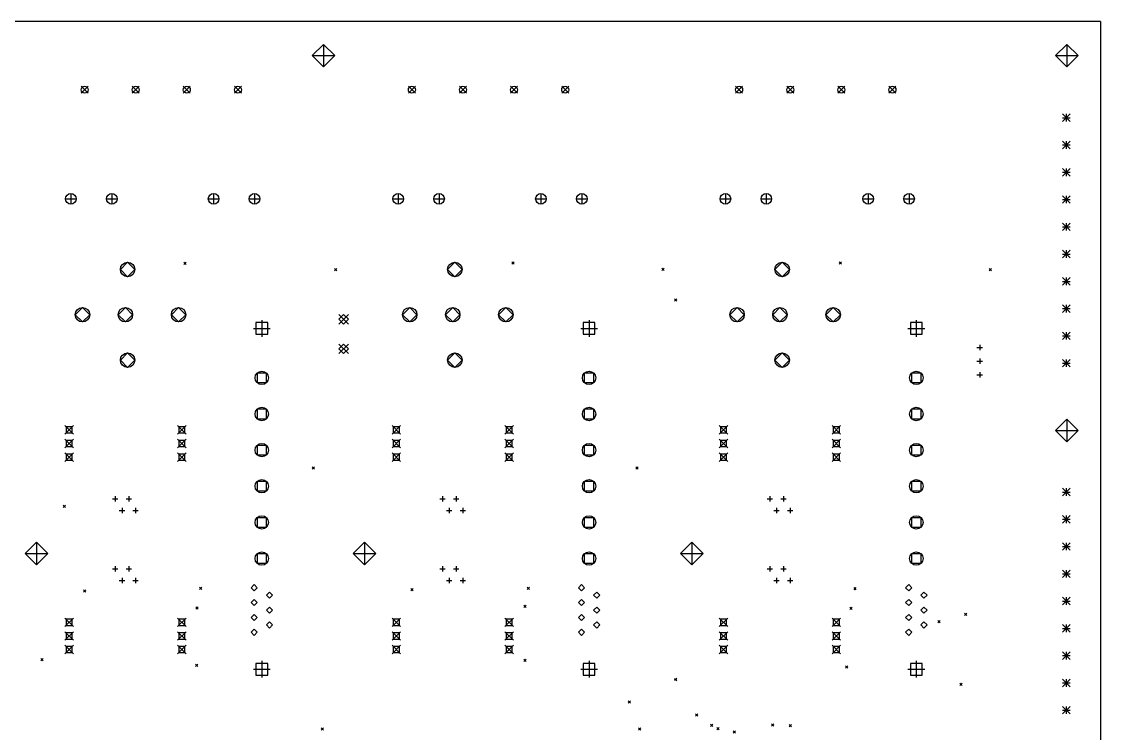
# Model space of a CAD drawing. Extents: x 3 to 18.8, y -15 to -2.7.
# Drawn here: x 10.94 to 18.85, y -7.92 to -2.7 of the extents above; entities that cross this region are included whole.
import ezdxf

# ---------------------------------------------------------------- set-up
doc = ezdxf.new("R2010")
doc.units = 0
doc.header["$MEASUREMENT"] = 0
doc.layers.add('BLACK', color=7, linetype='CONTINUOUS')

msp = doc.modelspace()

# ---------------------------------------------------------------- linework, layer by layer
at = {"layer": 'BLACK', "linetype": 'CONTINUOUS'}
for p, q in [((18.85, -2.7), (3.1, -2.7)), ((18.85, -2.7), (18.85, -13.2)), ((13.153, -2.867), (13.07, -2.95)), ((13.153, -2.867), (13.153, -3.033)), ((13.236, -2.95), (13.153, -2.867)), ((18.603, -2.867), (18.52, -2.95)), ((18.603, -2.867), (18.603, -3.033)), ((18.686, -2.95), (18.603, -2.867)), ((13.07, -2.95), (13.236, -2.95)), ((13.07, -2.95), (13.153, -3.033)), ((13.153, -3.033), (13.236, -2.95)), ((18.52, -2.95), (18.686, -2.95)), ((18.52, -2.95), (18.603, -3.033)), ((18.603, -3.033), (18.686, -2.95)), ((11.375, -3.1744), (11.4262, -3.2256)), ((11.4262, -3.1744), (11.375, -3.2256)), ((11.7498, -3.1744), (11.801, -3.2256)), ((11.801, -3.1744), (11.7498, -3.2256)), ((12.1246, -3.1744), (12.1758, -3.2256)), ((12.1758, -3.1744), (12.1246, -3.2256)), ((12.4994, -3.1744), (12.5506, -3.2256)), ((12.5506, -3.1744), (12.4994, -3.2256)), ((13.775, -3.1744), (13.8262, -3.2256)), ((13.8262, -3.1744), (13.775, -3.2256)), ((14.1498, -3.1744), (14.201, -3.2256)), ((14.201, -3.1744), (14.1498, -3.2256)), ((14.5246, -3.1744), (14.5758, -3.2256)), ((14.5758, -3.1744), (14.5246, -3.2256)), ((14.8994, -3.1744), (14.9506, -3.2256)), ((14.9506, -3.1744), (14.8994, -3.2256)), ((16.175, -3.1744), (16.2262, -3.2256)), ((16.2262, -3.1744), (16.175, -3.2256)), ((16.5498, -3.1744), (16.601, -3.2256)), ((16.601, -3.1744), (16.5498, -3.2256)), ((16.9246, -3.1744), (16.9758, -3.2256)), ((16.9758, -3.1744), (16.9246, -3.2256)), ((17.2994, -3.1744), (17.3506, -3.2256)), ((17.3506, -3.1744), (17.2994, -3.2256)), ((18.5724, -3.3775), (18.6276, -3.4326)), ((18.6276, -3.3775), (18.5724, -3.4326)), ((18.6, -3.3775), (18.6, -3.4326)), ((18.5724, -3.4051), (18.6276, -3.4051)), ((18.5724, -3.5775), (18.6276, -3.6326)), ((18.6276, -3.5775), (18.5724, -3.6326)), ((18.5724, -3.6051), (18.6276, -3.6051)), ((18.6, -3.5775), (18.6, -3.6326)), ((18.5724, -3.7775), (18.6276, -3.8326)), ((18.6276, -3.7775), (18.5724, -3.8326)), ((18.6, -3.7775), (18.6, -3.8326)), ((18.5724, -3.8051), (18.6276, -3.8051)), ((11.261, -4), (11.339, -4)), ((11.261, -4), (11.339, -4)), ((11.3, -3.961), (11.3, -4.039)), ((11.3, -3.961), (11.3, -4.039)), ((11.561, -4), (11.639, -4)), ((11.6, -3.961), (11.6, -4.039)), ((12.3079, -4), (12.3858, -4)), ((12.3469, -3.961), (12.3469, -4.039)), ((12.6079, -4), (12.6858, -4)), ((12.6469, -3.961), (12.6469, -4.039)), ((13.661, -4), (13.739, -4)), ((13.661, -4), (13.739, -4)), ((13.7, -3.961), (13.7, -4.039)), ((13.7, -3.961), (13.7, -4.039)), ((13.961, -4), (14.039, -4)), ((14, -3.961), (14, -4.039)), ((14.7079, -4), (14.7858, -4)), ((14.7469, -3.961), (14.7469, -4.039)), ((15.0079, -4), (15.0858, -4)), ((15.0469, -3.961), (15.0469, -4.039)), ((16.061, -4), (16.139, -4)), ((16.061, -4), (16.139, -4)), ((16.1, -3.961), (16.1, -4.039)), ((16.1, -3.961), (16.1, -4.039)), ((16.361, -4), (16.439, -4)), ((16.4, -3.961), (16.4, -4.039)), ((17.1079, -4), (17.1858, -4)), ((17.1469, -3.961), (17.1469, -4.039)), ((17.4079, -4), (17.4858, -4)), ((17.4469, -3.961), (17.4469, -4.039)), ((18.5724, -3.9775), (18.6276, -4.0326)), ((18.6276, -3.9775), (18.5724, -4.0326)), ((18.5724, -4.0051), (18.6276, -4.0051)), ((18.6, -3.9775), (18.6, -4.0326)), ((18.5724, -4.1775), (18.6276, -4.2326)), ((18.6276, -4.1775), (18.5724, -4.2326)), ((18.6, -4.1775), (18.6, -4.2326)), ((18.5724, -4.2051), (18.6276, -4.2051)), ((18.5724, -4.3775), (18.6276, -4.4326)), ((18.6276, -4.3775), (18.5724, -4.4326)), ((18.5724, -4.4051), (18.6276, -4.4051)), ((18.6, -4.3775), (18.6, -4.4326)), ((11.716, -4.4649), (11.6629, -4.518)), ((11.7691, -4.518), (11.716, -4.4649)), ((12.1285, -4.4635), (12.1455, -4.4805)), ((12.1455, -4.4635), (12.1285, -4.4805)), ((14.116, -4.4649), (14.0629, -4.518)), ((14.1691, -4.518), (14.116, -4.4649)), ((14.5345, -4.4615), (14.5515, -4.4785)), ((14.5515, -4.4615), (14.5345, -4.4785)), ((15.6344, -4.5095), (15.6514, -4.5265)), ((15.6514, -4.5095), (15.6344, -4.5265)), ((16.516, -4.4649), (16.4629, -4.518)), ((16.5691, -4.518), (16.516, -4.4649)), ((16.9345, -4.4615), (16.9515, -4.4785)), ((16.9515, -4.4615), (16.9345, -4.4785)), ((11.6629, -4.518), (11.716, -4.5711)), ((11.716, -4.5711), (11.7691, -4.518)), ((13.2344, -4.5114), (13.2514, -4.5284)), ((13.2514, -4.5114), (13.2344, -4.5284)), ((14.0629, -4.518), (14.116, -4.5711)), ((14.116, -4.5711), (14.1691, -4.518)), ((16.4629, -4.518), (16.516, -4.5711)), ((16.516, -4.5711), (16.5691, -4.518)), ((18.0344, -4.5114), (18.0514, -4.5284)), ((18.0514, -4.5114), (18.0344, -4.5284)), ((18.5724, -4.5775), (18.6276, -4.6326)), ((18.6276, -4.5775), (18.5724, -4.6326)), ((18.6, -4.5775), (18.6, -4.6326)), ((18.5724, -4.6051), (18.6276, -4.6051)), ((15.7255, -4.7345), (15.7425, -4.7515)), ((15.7425, -4.7345), (15.7255, -4.7515)), ((11.385, -4.7969), (11.3319, -4.85)), ((11.4381, -4.85), (11.385, -4.7969)), ((11.7, -4.7969), (11.6469, -4.85)), ((11.7531, -4.85), (11.7, -4.7969)), ((12.09, -4.7969), (12.0369, -4.85)), ((12.1431, -4.85), (12.09, -4.7969)), ((13.785, -4.7969), (13.7319, -4.85)), ((13.8381, -4.85), (13.785, -4.7969)), ((14.1, -4.7969), (14.0469, -4.85)), ((14.1531, -4.85), (14.1, -4.7969)), ((14.49, -4.7969), (14.4369, -4.85)), ((14.5431, -4.85), (14.49, -4.7969)), ((16.185, -4.7969), (16.1319, -4.85)), ((16.2381, -4.85), (16.185, -4.7969)), ((16.5, -4.7969), (16.4469, -4.85)), ((16.5531, -4.85), (16.5, -4.7969)), ((16.89, -4.7969), (16.8369, -4.85)), ((16.9431, -4.85), (16.89, -4.7969)), ((18.5724, -4.7775), (18.6276, -4.8326)), ((18.6276, -4.7775), (18.5724, -4.8326)), ((18.5724, -4.8051), (18.6276, -4.8051)), ((18.6, -4.7775), (18.6, -4.8326)), ((11.3319, -4.85), (11.385, -4.9031)), ((11.385, -4.9031), (11.4381, -4.85)), ((11.6469, -4.85), (11.7, -4.9031)), ((11.7, -4.9031), (11.7531, -4.85)), ((12.0369, -4.85), (12.09, -4.9031)), ((12.09, -4.9031), (12.1431, -4.85)), ((12.7, -4.8886), (12.7, -5.0114)), ((13.2646, -4.848), (13.3354, -4.9189)), ((13.3354, -4.848), (13.2646, -4.9189)), ((13.3, -4.848), (13.2646, -4.8835)), ((13.2646, -4.8835), (13.3, -4.9189)), ((13.3354, -4.8835), (13.3, -4.848)), ((13.3, -4.9189), (13.3354, -4.8835)), ((13.7319, -4.85), (13.785, -4.9031)), ((13.785, -4.9031), (13.8381, -4.85)), ((14.0469, -4.85), (14.1, -4.9031)), ((14.1, -4.9031), (14.1531, -4.85)), ((14.4369, -4.85), (14.49, -4.9031)), ((14.49, -4.9031), (14.5431, -4.85)), ((15.1, -4.8886), (15.1, -5.0114)), ((16.1319, -4.85), (16.185, -4.9031)), ((16.185, -4.9031), (16.2381, -4.85)), ((16.4469, -4.85), (16.5, -4.9031)), ((16.5, -4.9031), (16.5531, -4.85)), ((16.8369, -4.85), (16.89, -4.9031)), ((16.89, -4.9031), (16.9431, -4.85)), ((17.5, -4.8886), (17.5, -5.0114)), ((12.6386, -4.95), (12.7614, -4.95)), ((12.7434, -4.9066), (12.6566, -4.9066)), ((12.6566, -4.9066), (12.6566, -4.9934)), ((12.7434, -4.9934), (12.7434, -4.9066)), ((15.0386, -4.95), (15.1614, -4.95)), ((15.1434, -4.9066), (15.0566, -4.9066)), ((15.0566, -4.9066), (15.0566, -4.9934)), ((15.1434, -4.9934), (15.1434, -4.9066)), ((17.4386, -4.95), (17.5614, -4.95)), ((17.5434, -4.9066), (17.4566, -4.9066)), ((17.4566, -4.9066), (17.4566, -4.9934)), ((17.5434, -4.9934), (17.5434, -4.9066)), ((18.5724, -4.9775), (18.6276, -5.0326)), ((18.6276, -4.9775), (18.5724, -5.0326)), ((18.6, -4.9775), (18.6, -5.0326)), ((12.6566, -4.9934), (12.7434, -4.9934)), ((15.0566, -4.9934), (15.1434, -4.9934)), ((17.4566, -4.9934), (17.5434, -4.9934)), ((18.5724, -5.0051), (18.6276, -5.0051)), ((11.716, -5.1299), (11.6629, -5.183)), ((11.7691, -5.183), (11.716, -5.1299)), ((13.2646, -5.0646), (13.3354, -5.1354)), ((13.3354, -5.0646), (13.2646, -5.1354)), ((13.3, -5.0646), (13.2646, -5.1)), ((13.2646, -5.1), (13.3, -5.1354)), ((13.3354, -5.1), (13.3, -5.0646)), ((13.3, -5.1354), (13.3354, -5.1)), ((14.116, -5.1299), (14.0629, -5.183)), ((14.1691, -5.183), (14.116, -5.1299)), ((16.516, -5.1299), (16.4629, -5.183)), ((16.5691, -5.183), (16.516, -5.1299)), ((17.9448, -5.0909), (17.9842, -5.0909)), ((17.9645, -5.0712), (17.9645, -5.1106)), ((11.6629, -5.183), (11.716, -5.2361)), ((11.716, -5.2361), (11.7691, -5.183)), ((14.0629, -5.183), (14.116, -5.2361)), ((14.116, -5.2361), (14.1691, -5.183)), ((16.4629, -5.183), (16.516, -5.2361)), ((16.516, -5.2361), (16.5691, -5.183)), ((17.9448, -5.1909), (17.9842, -5.1909)), ((17.9645, -5.1712), (17.9645, -5.2106)), ((18.5724, -5.1775), (18.6276, -5.2326)), ((18.6276, -5.1775), (18.5724, -5.2326)), ((18.5724, -5.2051), (18.6276, -5.2051)), ((18.6, -5.1775), (18.6, -5.2326)), ((12.7347, -5.2783), (12.6653, -5.2783)), ((12.6653, -5.2783), (12.6653, -5.3477)), ((12.7347, -5.3477), (12.7347, -5.2783)), ((15.1347, -5.2783), (15.0653, -5.2783)), ((15.0653, -5.2783), (15.0653, -5.3477)), ((15.1347, -5.3477), (15.1347, -5.2783)), ((17.5347, -5.2783), (17.4653, -5.2783)), ((17.4653, -5.2783), (17.4653, -5.3477)), ((17.5347, -5.3477), (17.5347, -5.2783)), ((17.9448, -5.2909), (17.9842, -5.2909)), ((17.9645, -5.2712), (17.9645, -5.3106)), ((12.6653, -5.3477), (12.7347, -5.3477)), ((15.0653, -5.3477), (15.1347, -5.3477)), ((17.4653, -5.3477), (17.5347, -5.3477)), ((12.7347, -5.5433), (12.6653, -5.5433)), ((12.6653, -5.5433), (12.6653, -5.6126)), ((12.6653, -5.6126), (12.7347, -5.6126)), ((12.7347, -5.6126), (12.7347, -5.5433)), ((15.1347, -5.5433), (15.0653, -5.5433)), ((15.0653, -5.5433), (15.0653, -5.6126)), ((15.0653, -5.6126), (15.1347, -5.6126)), ((15.1347, -5.6126), (15.1347, -5.5433)), ((17.5347, -5.5433), (17.4653, -5.5433)), ((17.4653, -5.5433), (17.4653, -5.6126)), ((17.4653, -5.6126), (17.5347, -5.6126)), ((17.5347, -5.6126), (17.5347, -5.5433)), ((18.603, -5.617), (18.52, -5.7)), ((18.603, -5.617), (18.603, -5.783)), ((18.686, -5.7), (18.603, -5.617)), ((11.2551, -5.6626), (11.3181, -5.7256)), ((11.3181, -5.6626), (11.2551, -5.7256)), ((11.3089, -5.6718), (11.2643, -5.6718)), ((11.2643, -5.6718), (11.2643, -5.7164)), ((11.3089, -5.7164), (11.3089, -5.6718)), ((12.0819, -5.6626), (12.1449, -5.7256)), ((12.1449, -5.6626), (12.0819, -5.7256)), ((12.1357, -5.6718), (12.0911, -5.6718)), ((12.0911, -5.6718), (12.0911, -5.7164)), ((12.1357, -5.7164), (12.1357, -5.6718)), ((13.6551, -5.6626), (13.7181, -5.7256)), ((13.7181, -5.6626), (13.6551, -5.7256)), ((13.7089, -5.6718), (13.6643, -5.6718)), ((13.6643, -5.6718), (13.6643, -5.7164)), ((13.7089, -5.7164), (13.7089, -5.6718)), ((14.4819, -5.6626), (14.5449, -5.7256)), ((14.5449, -5.6626), (14.4819, -5.7256)), ((14.5357, -5.6718), (14.4911, -5.6718)), ((14.4911, -5.6718), (14.4911, -5.7164)), ((14.5357, -5.7164), (14.5357, -5.6718)), ((16.0551, -5.6626), (16.1181, -5.7256)), ((16.1181, -5.6626), (16.0551, -5.7256)), ((16.1089, -5.6718), (16.0643, -5.6718)), ((16.0643, -5.6718), (16.0643, -5.7164)), ((16.1089, -5.7164), (16.1089, -5.6718)), ((16.8819, -5.6626), (16.9449, -5.7256)), ((16.9449, -5.6626), (16.8819, -5.7256)), ((16.9357, -5.6718), (16.8911, -5.6718)), ((16.8911, -5.6718), (16.8911, -5.7164)), ((16.9357, -5.7164), (16.9357, -5.6718)), ((11.2551, -5.7626), (11.3181, -5.8256)), ((11.3181, -5.7626), (11.2551, -5.8256)), ((11.2643, -5.7164), (11.3089, -5.7164)), ((11.3089, -5.7718), (11.2643, -5.7718)), ((11.2643, -5.7718), (11.2643, -5.8164)), ((11.3089, -5.8164), (11.3089, -5.7718)), ((12.0819, -5.7626), (12.1449, -5.8256)), ((12.1449, -5.7626), (12.0819, -5.8256)), ((12.0911, -5.7164), (12.1357, -5.7164)), ((12.1357, -5.7718), (12.0911, -5.7718)), ((12.0911, -5.7718), (12.0911, -5.8164)), ((12.1357, -5.8164), (12.1357, -5.7718)), ((13.6551, -5.7626), (13.7181, -5.8256)), ((13.7181, -5.7626), (13.6551, -5.8256)), ((13.6643, -5.7164), (13.7089, -5.7164)), ((13.7089, -5.7718), (13.6643, -5.7718)), ((13.6643, -5.7718), (13.6643, -5.8164)), ((13.7089, -5.8164), (13.7089, -5.7718)), ((14.4819, -5.7626), (14.5449, -5.8256)), ((14.5449, -5.7626), (14.4819, -5.8256)), ((14.4911, -5.7164), (14.5357, -5.7164)), ((14.5357, -5.7718), (14.4911, -5.7718)), ((14.4911, -5.7718), (14.4911, -5.8164)), ((14.5357, -5.8164), (14.5357, -5.7718)), ((16.0551, -5.7626), (16.1181, -5.8256)), ((16.1181, -5.7626), (16.0551, -5.8256)), ((16.0643, -5.7164), (16.1089, -5.7164)), ((16.1089, -5.7718), (16.0643, -5.7718)), ((16.0643, -5.7718), (16.0643, -5.8164)), ((16.1089, -5.8164), (16.1089, -5.7718)), ((16.8819, -5.7626), (16.9449, -5.8256)), ((16.9449, -5.7626), (16.8819, -5.8256)), ((16.8911, -5.7164), (16.9357, -5.7164)), ((16.9357, -5.7718), (16.8911, -5.7718)), ((16.8911, -5.7718), (16.8911, -5.8164)), ((16.9357, -5.8164), (16.9357, -5.7718)), ((18.52, -5.7), (18.686, -5.7)), ((18.52, -5.7), (18.603, -5.783)), ((18.603, -5.783), (18.686, -5.7)), ((11.2643, -5.8164), (11.3089, -5.8164)), ((12.0911, -5.8164), (12.1357, -5.8164)), ((12.7347, -5.8083), (12.6653, -5.8083)), ((12.6653, -5.8083), (12.6653, -5.8776)), ((12.7347, -5.8776), (12.7347, -5.8083)), ((13.6643, -5.8164), (13.7089, -5.8164)), ((14.4911, -5.8164), (14.5357, -5.8164)), ((15.1347, -5.8083), (15.0653, -5.8083)), ((15.0653, -5.8083), (15.0653, -5.8776)), ((15.1347, -5.8776), (15.1347, -5.8083)), ((16.0643, -5.8164), (16.1089, -5.8164)), ((16.8911, -5.8164), (16.9357, -5.8164)), ((17.5347, -5.8083), (17.4653, -5.8083)), ((17.4653, -5.8083), (17.4653, -5.8776)), ((17.5347, -5.8776), (17.5347, -5.8083)), ((11.2551, -5.8626), (11.3181, -5.9256)), ((11.3181, -5.8626), (11.2551, -5.9256)), ((11.3089, -5.8718), (11.2643, -5.8718)), ((11.2643, -5.8718), (11.2643, -5.9164)), ((11.2643, -5.9164), (11.3089, -5.9164)), ((11.3089, -5.9164), (11.3089, -5.8718)), ((12.0819, -5.8626), (12.1449, -5.9256)), ((12.1449, -5.8626), (12.0819, -5.9256)), ((12.1357, -5.8718), (12.0911, -5.8718)), ((12.0911, -5.8718), (12.0911, -5.9164)), ((12.0911, -5.9164), (12.1357, -5.9164)), ((12.1357, -5.9164), (12.1357, -5.8718)), ((12.6653, -5.8776), (12.7347, -5.8776)), ((13.6551, -5.8626), (13.7181, -5.9256)), ((13.7181, -5.8626), (13.6551, -5.9256)), ((13.7089, -5.8718), (13.6643, -5.8718)), ((13.6643, -5.8718), (13.6643, -5.9164)), ((13.6643, -5.9164), (13.7089, -5.9164)), ((13.7089, -5.9164), (13.7089, -5.8718)), ((14.4819, -5.8626), (14.5449, -5.9256)), ((14.5449, -5.8626), (14.4819, -5.9256)), ((14.5357, -5.8718), (14.4911, -5.8718)), ((14.4911, -5.8718), (14.4911, -5.9164)), ((14.4911, -5.9164), (14.5357, -5.9164)), ((14.5357, -5.9164), (14.5357, -5.8718)), ((15.0653, -5.8776), (15.1347, -5.8776)), ((16.0551, -5.8626), (16.1181, -5.9256)), ((16.1181, -5.8626), (16.0551, -5.9256)), ((16.1089, -5.8718), (16.0643, -5.8718)), ((16.0643, -5.8718), (16.0643, -5.9164)), ((16.0643, -5.9164), (16.1089, -5.9164)), ((16.1089, -5.9164), (16.1089, -5.8718)), ((16.8819, -5.8626), (16.9449, -5.9256)), ((16.9449, -5.8626), (16.8819, -5.9256)), ((16.9357, -5.8718), (16.8911, -5.8718)), ((16.8911, -5.8718), (16.8911, -5.9164)), ((16.8911, -5.9164), (16.9357, -5.9164)), ((16.9357, -5.9164), (16.9357, -5.8718)), ((17.4653, -5.8776), (17.5347, -5.8776)), ((13.0685, -5.9655), (13.0855, -5.9825)), ((13.0855, -5.9655), (13.0685, -5.9825)), ((15.4425, -5.9645), (15.4595, -5.9815)), ((15.4595, -5.9645), (15.4425, -5.9815)), ((12.7347, -6.0732), (12.6653, -6.0732)), ((12.6653, -6.0732), (12.6653, -6.1425)), ((12.7347, -6.1425), (12.7347, -6.0732)), ((15.1347, -6.0732), (15.0653, -6.0732)), ((15.0653, -6.0732), (15.0653, -6.1425)), ((15.1347, -6.1425), (15.1347, -6.0732)), ((17.5347, -6.0732), (17.4653, -6.0732)), ((17.4653, -6.0732), (17.4653, -6.1425)), ((17.5347, -6.1425), (17.5347, -6.0732)), ((12.6653, -6.1425), (12.7347, -6.1425)), ((15.0653, -6.1425), (15.1347, -6.1425)), ((17.4653, -6.1425), (17.5347, -6.1425)), ((18.5724, -6.1224), (18.6276, -6.1776)), ((18.6276, -6.1224), (18.5724, -6.1776)), ((18.5724, -6.15), (18.6276, -6.15)), ((18.6, -6.1224), (18.6, -6.1776)), ((11.2445, -6.2465), (11.2615, -6.2635)), ((11.2615, -6.2465), (11.2445, -6.2635)), ((11.6053, -6.2), (11.6447, -6.2)), ((11.625, -6.1803), (11.625, -6.2197)), ((11.7053, -6.2), (11.7447, -6.2)), ((11.725, -6.1803), (11.725, -6.2197)), ((14.0053, -6.2), (14.0447, -6.2)), ((14.025, -6.1803), (14.025, -6.2197)), ((14.1053, -6.2), (14.1447, -6.2)), ((14.125, -6.1803), (14.125, -6.2197)), ((16.4053, -6.2), (16.4447, -6.2)), ((16.425, -6.1803), (16.425, -6.2197)), ((16.5053, -6.2), (16.5447, -6.2)), ((16.525, -6.1803), (16.525, -6.2197)), ((11.6553, -6.2866), (11.6947, -6.2866)), ((11.675, -6.2669), (11.675, -6.3063)), ((11.7553, -6.2866), (11.7947, -6.2866)), ((11.775, -6.2669), (11.775, -6.3063)), ((14.0553, -6.2866), (14.0947, -6.2866)), ((14.075, -6.2669), (14.075, -6.3063)), ((14.1553, -6.2866), (14.1947, -6.2866)), ((14.175, -6.2669), (14.175, -6.3063)), ((16.4553, -6.2866), (16.4947, -6.2866)), ((16.475, -6.2669), (16.475, -6.3063)), ((16.5553, -6.2866), (16.5947, -6.2866)), ((16.575, -6.2669), (16.575, -6.3063)), ((18.5724, -6.3224), (18.6276, -6.3776)), ((18.6276, -6.3224), (18.5724, -6.3776)), ((18.6, -6.3224), (18.6, -6.3776)), ((12.7347, -6.3382), (12.6653, -6.3382)), ((12.6653, -6.3382), (12.6653, -6.4075)), ((12.6653, -6.4075), (12.7347, -6.4075)), ((12.7347, -6.4075), (12.7347, -6.3382)), ((15.1347, -6.3382), (15.0653, -6.3382)), ((15.0653, -6.3382), (15.0653, -6.4075)), ((15.0653, -6.4075), (15.1347, -6.4075)), ((15.1347, -6.4075), (15.1347, -6.3382)), ((17.5347, -6.3382), (17.4653, -6.3382)), ((17.4653, -6.3382), (17.4653, -6.4075)), ((17.4653, -6.4075), (17.5347, -6.4075)), ((17.5347, -6.4075), (17.5347, -6.3382)), ((18.5724, -6.35), (18.6276, -6.35)), ((11.048, -6.517), (10.965, -6.6)), ((11.048, -6.517), (11.048, -6.683)), ((11.131, -6.6), (11.048, -6.517)), ((13.453, -6.517), (13.37, -6.6)), ((13.453, -6.517), (13.453, -6.683)), ((13.536, -6.6), (13.453, -6.517)), ((15.853, -6.517), (15.77, -6.6)), ((15.853, -6.517), (15.853, -6.683)), ((15.936, -6.6), (15.853, -6.517)), ((18.5724, -6.5224), (18.6276, -6.5776)), ((18.6276, -6.5224), (18.5724, -6.5776)), ((18.5724, -6.55), (18.6276, -6.55)), ((18.6, -6.5224), (18.6, -6.5776)), ((10.965, -6.6), (11.131, -6.6)), ((10.965, -6.6), (11.048, -6.683)), ((11.048, -6.683), (11.131, -6.6)), ((12.7347, -6.6031), (12.6653, -6.6031)), ((12.6653, -6.6031), (12.6653, -6.6725)), ((12.7347, -6.6725), (12.7347, -6.6031)), ((13.37, -6.6), (13.536, -6.6)), ((13.37, -6.6), (13.453, -6.683)), ((13.453, -6.683), (13.536, -6.6)), ((15.1347, -6.6031), (15.0653, -6.6031)), ((15.0653, -6.6031), (15.0653, -6.6725)), ((15.1347, -6.6725), (15.1347, -6.6031)), ((15.77, -6.6), (15.936, -6.6)), ((15.77, -6.6), (15.853, -6.683)), ((15.853, -6.683), (15.936, -6.6)), ((17.5347, -6.6031), (17.4653, -6.6031)), ((17.4653, -6.6031), (17.4653, -6.6725)), ((17.5347, -6.6725), (17.5347, -6.6031)), ((11.6053, -6.7134), (11.6447, -6.7134)), ((11.625, -6.6937), (11.625, -6.7331)), ((11.7053, -6.7134), (11.7447, -6.7134)), ((11.725, -6.6937), (11.725, -6.7331)), ((12.6653, -6.6725), (12.7347, -6.6725)), ((14.0053, -6.7134), (14.0447, -6.7134)), ((14.025, -6.6937), (14.025, -6.7331)), ((14.1053, -6.7134), (14.1447, -6.7134)), ((14.125, -6.6937), (14.125, -6.7331)), ((15.0653, -6.6725), (15.1347, -6.6725)), ((16.4053, -6.7134), (16.4447, -6.7134)), ((16.425, -6.6937), (16.425, -6.7331)), ((16.5053, -6.7134), (16.5447, -6.7134)), ((16.525, -6.6937), (16.525, -6.7331)), ((17.4653, -6.6725), (17.5347, -6.6725)), ((18.5724, -6.7224), (18.6276, -6.7776)), ((18.6276, -6.7224), (18.5724, -6.7776)), ((18.6, -6.7224), (18.6, -6.7776)), ((11.6553, -6.8), (11.6947, -6.8)), ((11.675, -6.7803), (11.675, -6.8197)), ((11.7553, -6.8), (11.7947, -6.8)), ((11.775, -6.7803), (11.775, -6.8197)), ((14.0553, -6.8), (14.0947, -6.8)), ((14.075, -6.7803), (14.075, -6.8197)), ((14.1553, -6.8), (14.1947, -6.8)), ((14.175, -6.7803), (14.175, -6.8197)), ((16.4553, -6.8), (16.4947, -6.8)), ((16.475, -6.7803), (16.475, -6.8197)), ((16.5553, -6.8), (16.5947, -6.8)), ((16.575, -6.7803), (16.575, -6.8197)), ((18.5724, -6.75), (18.6276, -6.75)), ((11.3935, -6.8675), (11.4105, -6.8845)), ((11.4105, -6.8675), (11.3935, -6.8845)), ((12.2425, -6.8485), (12.2595, -6.8655)), ((12.2595, -6.8485), (12.2425, -6.8655)), ((12.6441, -6.8295), (12.6217, -6.852)), ((12.6217, -6.852), (12.6441, -6.8744)), ((12.6665, -6.852), (12.6441, -6.8295)), ((12.6441, -6.8744), (12.6665, -6.852)), ((13.7925, -6.8585), (13.8095, -6.8755)), ((13.8095, -6.8585), (13.7925, -6.8755)), ((14.647, -6.849), (14.664, -6.866)), ((14.664, -6.849), (14.647, -6.866)), ((15.0441, -6.8295), (15.0217, -6.852)), ((15.0217, -6.852), (15.0441, -6.8744)), ((15.0665, -6.852), (15.0441, -6.8295)), ((15.0441, -6.8744), (15.0665, -6.852)), ((17.0405, -6.8515), (17.0575, -6.8685)), ((17.0575, -6.8515), (17.0405, -6.8685)), ((17.4441, -6.8295), (17.4217, -6.852)), ((17.4217, -6.852), (17.4441, -6.8744)), ((17.4665, -6.852), (17.4441, -6.8295)), ((17.4441, -6.8744), (17.4665, -6.852)), ((12.6441, -6.9386), (12.6217, -6.961)), ((12.6217, -6.961), (12.6441, -6.9835)), ((12.6665, -6.961), (12.6441, -6.9386)), ((12.6441, -6.9835), (12.6665, -6.961)), ((12.7559, -6.8846), (12.7335, -6.9071)), ((12.7335, -6.9071), (12.7559, -6.9295)), ((12.7783, -6.9071), (12.7559, -6.8846)), ((12.7559, -6.9295), (12.7783, -6.9071)), ((15.0441, -6.9386), (15.0217, -6.961)), ((15.0217, -6.961), (15.0441, -6.9835)), ((15.0665, -6.961), (15.0441, -6.9386)), ((15.0441, -6.9835), (15.0665, -6.961)), ((15.1559, -6.8846), (15.1335, -6.9071)), ((15.1335, -6.9071), (15.1559, -6.9295)), ((15.1783, -6.9071), (15.1559, -6.8846)), ((15.1559, -6.9295), (15.1783, -6.9071)), ((17.4441, -6.9386), (17.4217, -6.961)), ((17.4217, -6.961), (17.4441, -6.9835)), ((17.4665, -6.961), (17.4441, -6.9386)), ((17.4441, -6.9835), (17.4665, -6.961)), ((17.5559, -6.8846), (17.5335, -6.9071)), ((17.5335, -6.9071), (17.5559, -6.9295)), ((17.5783, -6.9071), (17.5559, -6.8846)), ((17.5559, -6.9295), (17.5783, -6.9071)), ((18.5724, -6.9224), (18.6276, -6.9776)), ((18.6276, -6.9224), (18.5724, -6.9776)), ((18.5724, -6.95), (18.6276, -6.95)), ((18.6, -6.9224), (18.6, -6.9776)), ((12.2175, -6.9915), (12.2345, -7.0085)), ((12.2345, -6.9915), (12.2175, -7.0085)), ((12.7559, -6.9937), (12.7335, -7.0161)), ((12.7335, -7.0161), (12.7559, -7.0386)), ((12.7783, -7.0161), (12.7559, -6.9937)), ((12.7559, -7.0386), (12.7783, -7.0161)), ((14.6215, -6.9805), (14.6385, -6.9975)), ((14.6385, -6.9805), (14.6215, -6.9975)), ((15.1559, -6.9937), (15.1335, -7.0161)), ((15.1335, -7.0161), (15.1559, -7.0386)), ((15.1783, -7.0161), (15.1559, -6.9937)), ((15.1559, -7.0386), (15.1783, -7.0161)), ((17.0125, -6.9945), (17.0295, -7.0115)), ((17.0295, -6.9945), (17.0125, -7.0115)), ((17.5559, -6.9937), (17.5335, -7.0161)), ((17.5335, -7.0161), (17.5559, -7.0386)), ((17.5783, -7.0161), (17.5559, -6.9937)), ((17.5559, -7.0386), (17.5783, -7.0161)), ((17.8533, -7.038), (17.8703, -7.055)), ((17.8703, -7.038), (17.8533, -7.055)), ((11.2551, -7.0744), (11.3181, -7.1374)), ((11.3181, -7.0744), (11.2551, -7.1374)), ((11.3089, -7.0836), (11.2643, -7.0836)), ((11.2643, -7.0836), (11.2643, -7.1282)), ((11.3089, -7.1282), (11.3089, -7.0836)), ((12.0819, -7.0744), (12.1449, -7.1374)), ((12.1449, -7.0744), (12.0819, -7.1374)), ((12.1357, -7.0836), (12.0911, -7.0836)), ((12.0911, -7.0836), (12.0911, -7.1282)), ((12.1357, -7.1282), (12.1357, -7.0836)), ((12.6441, -7.0476), (12.6217, -7.0701)), ((12.6217, -7.0701), (12.6441, -7.0925)), ((12.6665, -7.0701), (12.6441, -7.0476)), ((12.6441, -7.0925), (12.6665, -7.0701)), ((12.7559, -7.1028), (12.7335, -7.1252)), ((12.7783, -7.1252), (12.7559, -7.1028)), ((13.6551, -7.0744), (13.7181, -7.1374)), ((13.7181, -7.0744), (13.6551, -7.1374)), ((13.7089, -7.0836), (13.6643, -7.0836)), ((13.6643, -7.0836), (13.6643, -7.1282)), ((13.7089, -7.1282), (13.7089, -7.0836)), ((14.4819, -7.0744), (14.5449, -7.1374)), ((14.5449, -7.0744), (14.4819, -7.1374)), ((14.5357, -7.0836), (14.4911, -7.0836)), ((14.4911, -7.0836), (14.4911, -7.1282)), ((14.5357, -7.1282), (14.5357, -7.0836)), ((15.0441, -7.0476), (15.0217, -7.0701)), ((15.0217, -7.0701), (15.0441, -7.0925)), ((15.0665, -7.0701), (15.0441, -7.0476)), ((15.0441, -7.0925), (15.0665, -7.0701)), ((15.1559, -7.1028), (15.1335, -7.1252)), ((15.1783, -7.1252), (15.1559, -7.1028)), ((16.0551, -7.0744), (16.1181, -7.1374)), ((16.1181, -7.0744), (16.0551, -7.1374)), ((16.1089, -7.0836), (16.0643, -7.0836)), ((16.0643, -7.0836), (16.0643, -7.1282)), ((16.1089, -7.1282), (16.1089, -7.0836)), ((16.8819, -7.0744), (16.9449, -7.1374)), ((16.9449, -7.0744), (16.8819, -7.1374)), ((16.9357, -7.0836), (16.8911, -7.0836)), ((16.8911, -7.0836), (16.8911, -7.1282)), ((16.9357, -7.1282), (16.9357, -7.0836)), ((17.4441, -7.0476), (17.4217, -7.0701)), ((17.4217, -7.0701), (17.4441, -7.0925)), ((17.4665, -7.0701), (17.4441, -7.0476)), ((17.4441, -7.0925), (17.4665, -7.0701)), ((17.5559, -7.1028), (17.5335, -7.1252)), ((17.5783, -7.1252), (17.5559, -7.1028)), ((17.6575, -7.0925), (17.6745, -7.1095)), ((17.6745, -7.0925), (17.6575, -7.1095)), ((11.2551, -7.1744), (11.3181, -7.2374)), ((11.3181, -7.1744), (11.2551, -7.2374)), ((11.2643, -7.1282), (11.3089, -7.1282)), ((11.3089, -7.1836), (11.2643, -7.1836)), ((11.2643, -7.1836), (11.2643, -7.2282)), ((11.3089, -7.2282), (11.3089, -7.1836)), ((12.0819, -7.1744), (12.1449, -7.2374)), ((12.1449, -7.1744), (12.0819, -7.2374)), ((12.0911, -7.1282), (12.1357, -7.1282)), ((12.1357, -7.1836), (12.0911, -7.1836)), ((12.0911, -7.1836), (12.0911, -7.2282)), ((12.1357, -7.2282), (12.1357, -7.1836)), ((12.6441, -7.1567), (12.6217, -7.1791)), ((12.6217, -7.1791), (12.6441, -7.2016)), ((12.6665, -7.1791), (12.6441, -7.1567)), ((12.6441, -7.2016), (12.6665, -7.1791)), ((12.7335, -7.1252), (12.7559, -7.1476)), ((12.7559, -7.1476), (12.7783, -7.1252)), ((13.6551, -7.1744), (13.7181, -7.2374)), ((13.7181, -7.1744), (13.6551, -7.2374)), ((13.6643, -7.1282), (13.7089, -7.1282)), ((13.7089, -7.1836), (13.6643, -7.1836)), ((13.6643, -7.1836), (13.6643, -7.2282)), ((13.7089, -7.2282), (13.7089, -7.1836)), ((14.4819, -7.1744), (14.5449, -7.2374)), ((14.5449, -7.1744), (14.4819, -7.2374)), ((14.4911, -7.1282), (14.5357, -7.1282)), ((14.5357, -7.1836), (14.4911, -7.1836)), ((14.4911, -7.1836), (14.4911, -7.2282)), ((14.5357, -7.2282), (14.5357, -7.1836)), ((15.0441, -7.1567), (15.0217, -7.1791)), ((15.0217, -7.1791), (15.0441, -7.2016)), ((15.0665, -7.1791), (15.0441, -7.1567)), ((15.0441, -7.2016), (15.0665, -7.1791)), ((15.1335, -7.1252), (15.1559, -7.1476)), ((15.1559, -7.1476), (15.1783, -7.1252)), ((16.0551, -7.1744), (16.1181, -7.2374)), ((16.1181, -7.1744), (16.0551, -7.2374)), ((16.0643, -7.1282), (16.1089, -7.1282)), ((16.1089, -7.1836), (16.0643, -7.1836)), ((16.0643, -7.1836), (16.0643, -7.2282)), ((16.1089, -7.2282), (16.1089, -7.1836)), ((16.8819, -7.1744), (16.9449, -7.2374)), ((16.9449, -7.1744), (16.8819, -7.2374)), ((16.8911, -7.1282), (16.9357, -7.1282)), ((16.9357, -7.1836), (16.8911, -7.1836)), ((16.8911, -7.1836), (16.8911, -7.2282)), ((16.9357, -7.2282), (16.9357, -7.1836)), ((17.4441, -7.1567), (17.4217, -7.1791)), ((17.4217, -7.1791), (17.4441, -7.2016)), ((17.4665, -7.1791), (17.4441, -7.1567)), ((17.4441, -7.2016), (17.4665, -7.1791)), ((17.5335, -7.1252), (17.5559, -7.1476)), ((17.5559, -7.1476), (17.5783, -7.1252)), ((18.5724, -7.1224), (18.6276, -7.1776)), ((18.6276, -7.1224), (18.5724, -7.1776)), ((18.5724, -7.15), (18.6276, -7.15)), ((18.6, -7.1224), (18.6, -7.1776)), ((11.2551, -7.2744), (11.3181, -7.3374)), ((11.3181, -7.2744), (11.2551, -7.3374)), ((11.2643, -7.2282), (11.3089, -7.2282)), ((12.0819, -7.2744), (12.1449, -7.3374)), ((12.1449, -7.2744), (12.0819, -7.3374)), ((12.0911, -7.2282), (12.1357, -7.2282)), ((13.6551, -7.2744), (13.7181, -7.3374)), ((13.7181, -7.2744), (13.6551, -7.3374)), ((13.6643, -7.2282), (13.7089, -7.2282)), ((14.4819, -7.2744), (14.5449, -7.3374)), ((14.5449, -7.2744), (14.4819, -7.3374)), ((14.4911, -7.2282), (14.5357, -7.2282)), ((16.0551, -7.2744), (16.1181, -7.3374)), ((16.1181, -7.2744), (16.0551, -7.3374)), ((16.0643, -7.2282), (16.1089, -7.2282)), ((16.8819, -7.2744), (16.9449, -7.3374)), ((16.9449, -7.2744), (16.8819, -7.3374)), ((16.8911, -7.2282), (16.9357, -7.2282)), ((11.3089, -7.2836), (11.2643, -7.2836)), ((11.2643, -7.2836), (11.2643, -7.3282)), ((11.2643, -7.3282), (11.3089, -7.3282)), ((11.3089, -7.3282), (11.3089, -7.2836)), ((12.1357, -7.2836), (12.0911, -7.2836)), ((12.0911, -7.2836), (12.0911, -7.3282)), ((12.0911, -7.3282), (12.1357, -7.3282)), ((12.1357, -7.3282), (12.1357, -7.2836)), ((13.7089, -7.2836), (13.6643, -7.2836)), ((13.6643, -7.2836), (13.6643, -7.3282)), ((13.6643, -7.3282), (13.7089, -7.3282)), ((13.7089, -7.3282), (13.7089, -7.2836)), ((14.5357, -7.2836), (14.4911, -7.2836)), ((14.4911, -7.2836), (14.4911, -7.3282)), ((14.4911, -7.3282), (14.5357, -7.3282)), ((14.5357, -7.3282), (14.5357, -7.2836)), ((16.1089, -7.2836), (16.0643, -7.2836)), ((16.0643, -7.2836), (16.0643, -7.3282)), ((16.0643, -7.3282), (16.1089, -7.3282)), ((16.1089, -7.3282), (16.1089, -7.2836)), ((16.9357, -7.2836), (16.8911, -7.2836)), ((16.8911, -7.2836), (16.8911, -7.3282)), ((16.8911, -7.3282), (16.9357, -7.3282)), ((16.9357, -7.3282), (16.9357, -7.2836)), ((18.5724, -7.3224), (18.6276, -7.3776)), ((18.6276, -7.3224), (18.5724, -7.3776)), ((18.5724, -7.35), (18.6276, -7.35)), ((18.6, -7.3224), (18.6, -7.3776)), ((11.0795, -7.3715), (11.0965, -7.3885)), ((11.0965, -7.3715), (11.0795, -7.3885)), ((12.2135, -7.4135), (12.2305, -7.4305)), ((12.2305, -7.4135), (12.2135, -7.4305)), ((12.7434, -7.4066), (12.6566, -7.4066)), ((12.6566, -7.4066), (12.6566, -7.4934)), ((12.7, -7.3886), (12.7, -7.5114)), ((12.7434, -7.4934), (12.7434, -7.4066)), ((14.6225, -7.3755), (14.6395, -7.3925)), ((14.6395, -7.3755), (14.6225, -7.3925)), ((15.1434, -7.4066), (15.0566, -7.4066)), ((15.0566, -7.4066), (15.0566, -7.4934)), ((15.1, -7.3886), (15.1, -7.5114)), ((15.1434, -7.4934), (15.1434, -7.4066)), ((16.9815, -7.4245), (16.9985, -7.4415)), ((16.9985, -7.4245), (16.9815, -7.4415)), ((17.5434, -7.4066), (17.4566, -7.4066)), ((17.4566, -7.4066), (17.4566, -7.4934)), ((17.5, -7.3886), (17.5, -7.5114)), ((17.5434, -7.4934), (17.5434, -7.4066)), ((12.6386, -7.45), (12.7614, -7.45)), ((12.6566, -7.4934), (12.7434, -7.4934)), ((15.0386, -7.45), (15.1614, -7.45)), ((15.0566, -7.4934), (15.1434, -7.4934)), ((17.4386, -7.45), (17.5614, -7.45)), ((17.4566, -7.4934), (17.5434, -7.4934)), ((15.7265, -7.5165), (15.7435, -7.5335)), ((15.7435, -7.5165), (15.7265, -7.5335)), ((17.8194, -7.5517), (17.8364, -7.5687)), ((17.8364, -7.5517), (17.8194, -7.5687)), ((18.5724, -7.5224), (18.6276, -7.5776)), ((18.6276, -7.5224), (18.5724, -7.5776)), ((18.5724, -7.55), (18.6276, -7.55)), ((18.6, -7.5224), (18.6, -7.5776)), ((15.3865, -7.6815), (15.4035, -7.6985)), ((15.4035, -7.6815), (15.3865, -7.6985)), ((18.5724, -7.7224), (18.6276, -7.7776)), ((18.6276, -7.7224), (18.5724, -7.7776)), ((18.5724, -7.75), (18.6276, -7.75)), ((18.6, -7.7224), (18.6, -7.7776)), ((15.881, -7.777), (15.898, -7.794)), ((15.898, -7.777), (15.881, -7.794)), ((13.1365, -7.8795), (13.1535, -7.8965)), ((13.1535, -7.8795), (13.1365, -7.8965)), ((15.4625, -7.8785), (15.4795, -7.8955)), ((15.4795, -7.8785), (15.4625, -7.8955)), ((15.9915, -7.8515), (16.0085, -7.8685)), ((16.0085, -7.8515), (15.9915, -7.8685)), ((16.0365, -7.8765), (16.0535, -7.8935)), ((16.0535, -7.8765), (16.0365, -7.8935)), ((16.1565, -7.9015), (16.1735, -7.9185)), ((16.1735, -7.9015), (16.1565, -7.9185)), ((16.4372, -7.8508), (16.4542, -7.8678)), ((16.4542, -7.8508), (16.4372, -7.8678)), ((16.5675, -7.8545), (16.5845, -7.8715)), ((16.5845, -7.8545), (16.5675, -7.8715))]:
    msp.add_line(p, q, dxfattribs=at)
at = {"layer": 'BLACK'}
for centre, radius in [((11.4006, -3.2), 0.0256), ((11.7754, -3.2), 0.0256), ((12.1502, -3.2), 0.0256), ((12.525, -3.2), 0.0256), ((13.8006, -3.2), 0.0256), ((14.1754, -3.2), 0.0256), ((14.5502, -3.2), 0.0256), ((14.925, -3.2), 0.0256), ((16.2006, -3.2), 0.0256), ((16.5754, -3.2), 0.0256), ((16.9502, -3.2), 0.0256), ((17.325, -3.2), 0.0256), ((11.3, -4), 0.039), ((11.3, -4), 0.039), ((11.6, -4), 0.039), ((12.3469, -4), 0.039), ((12.6469, -4), 0.039), ((13.7, -4), 0.039), ((13.7, -4), 0.039), ((14, -4), 0.039), ((14.7469, -4), 0.039), ((15.0469, -4), 0.039), ((16.1, -4), 0.039), ((16.1, -4), 0.039), ((16.4, -4), 0.039), ((17.1469, -4), 0.039), ((17.4469, -4), 0.039), ((11.716, -4.518), 0.0531), ((14.116, -4.518), 0.0531), ((16.516, -4.518), 0.0531), ((11.385, -4.85), 0.0531), ((11.7, -4.85), 0.0531), ((12.09, -4.85), 0.0531), ((13.785, -4.85), 0.0531), ((14.1, -4.85), 0.0531), ((14.49, -4.85), 0.0531), ((16.185, -4.85), 0.0531), ((16.5, -4.85), 0.0531), ((16.89, -4.85), 0.0531), ((11.716, -5.183), 0.0531), ((14.116, -5.183), 0.0531), ((16.516, -5.183), 0.0531), ((12.7, -5.313), 0.049), ((15.1, -5.313), 0.049), ((17.5, -5.313), 0.049), ((12.7, -5.578), 0.049), ((15.1, -5.578), 0.049), ((17.5, -5.578), 0.049), ((12.7, -5.8429), 0.049), ((15.1, -5.8429), 0.049), ((17.5, -5.8429), 0.049), ((12.7, -6.1079), 0.049), ((15.1, -6.1079), 0.049), ((17.5, -6.1079), 0.049), ((12.7, -6.3728), 0.049), ((15.1, -6.3728), 0.049), ((17.5, -6.3728), 0.049), ((12.7, -6.6378), 0.049), ((15.1, -6.6378), 0.049), ((17.5, -6.6378), 0.049)]:
    msp.add_circle(centre, radius, dxfattribs=at)

doc.saveas('drawing.dxf')
